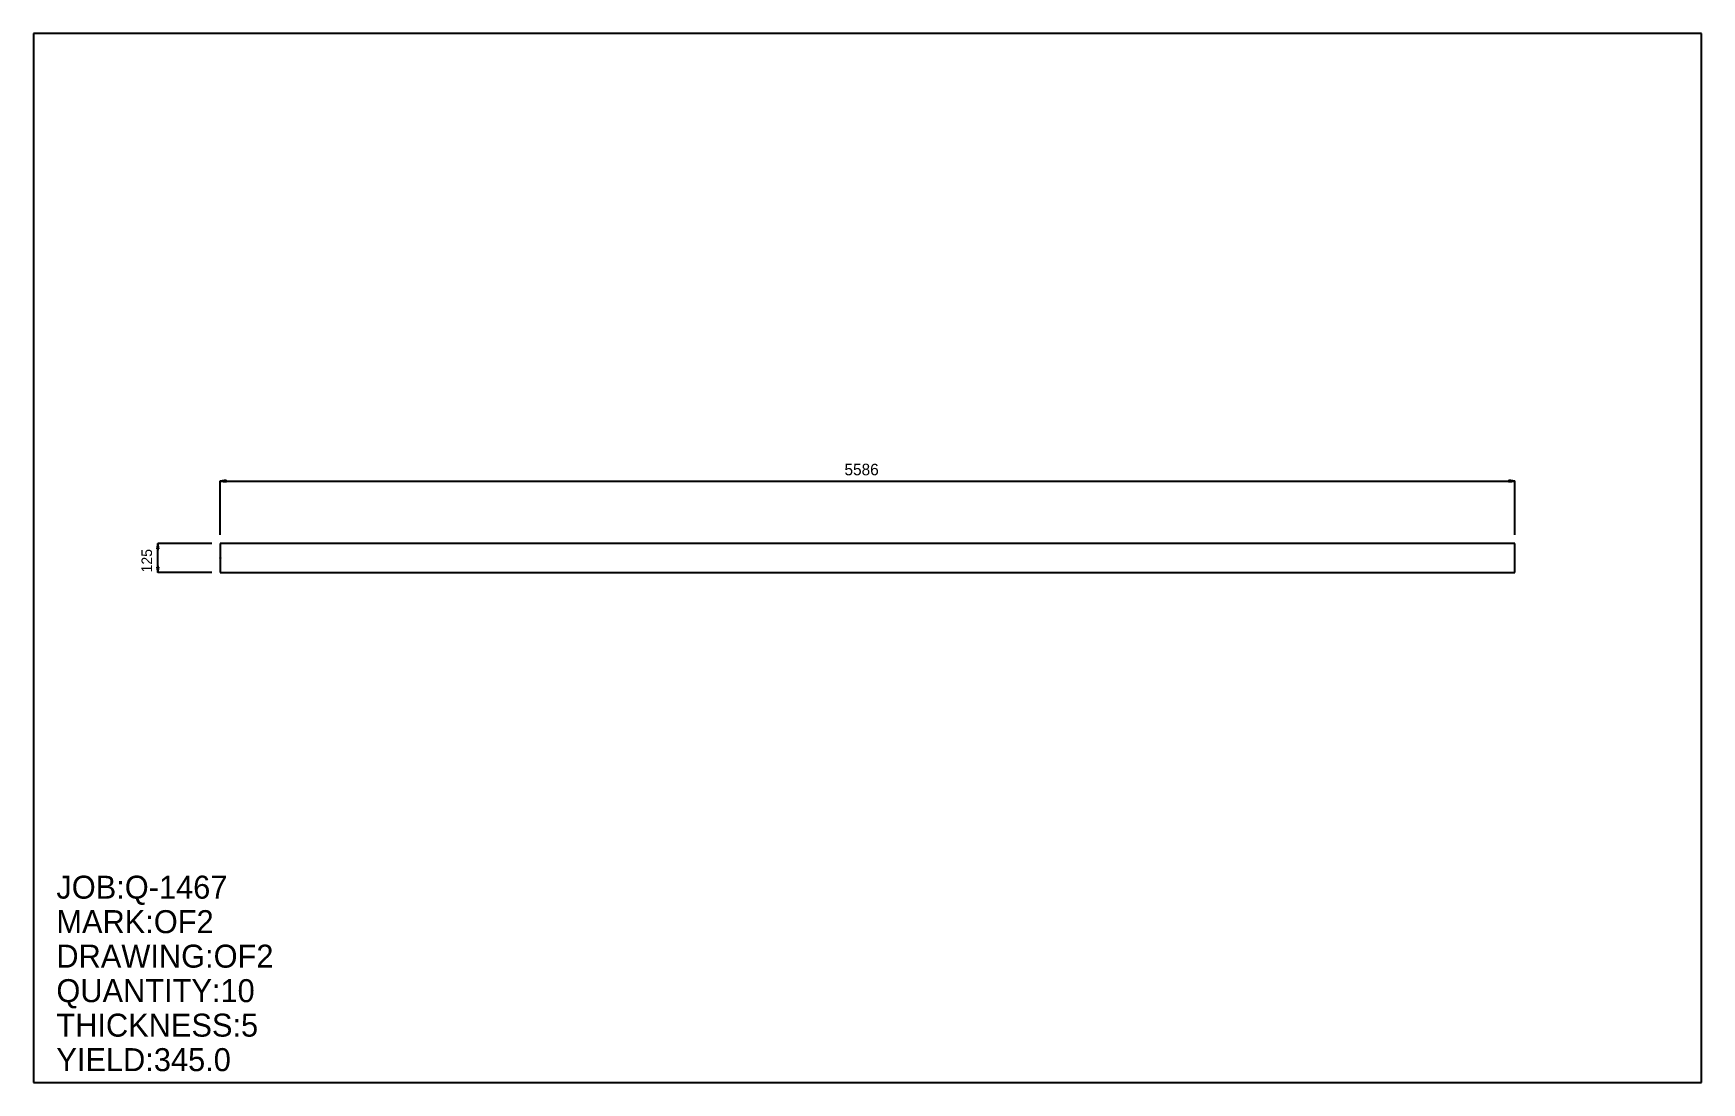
# Model space of a CAD drawing. Extents: x 0 to 7199, y 0 to 4531.
import ezdxf

# ---------------------------------------------------------------- set-up
doc = ezdxf.new("R2010")
doc.units = 0
doc.header["$LTSCALE"] = 0.125
for name, color, linetype in [('2', 7, 'CONTINUOUS'), ('3', 1, 'CONTINUOUS'), ('5', 7, 'CONTINUOUS'), ('6', 6, 'CONTINUOUS')]:
    doc.layers.add(name, color=color, linetype=linetype)

# ---------------------------------------------------------------- blocks, each defined once
blk = doc.blocks.new('ARROW')
at = {"layer": '2', "linetype": 'CONTINUOUS'}
for p, q in [((0, 0), (-1, 0.166667)), ((-1, 0.166667), (-1, -0.166667)), ((-1, -0.166667), (0, 0))]:
    blk.add_line(p, q, dxfattribs=at)
blk = doc.blocks.new('PLATE')
at = {"layer": '3', "linetype": 'CONTINUOUS'}
for p, q in [((0, 0), (0, -125)), ((5585.6919, 0), (0, 0)), ((5585.6919, -125), (5585.6919, 0)), ((0, -125), (5585.6919, -125))]:
    blk.add_line(p, q, dxfattribs=at)
at = {"layer": '5', "linetype": 'CONTINUOUS'}
for p, q in [((-0.1, -62.5), (0.1, -62.5)), ((0, -62.599998), (0, -62.400002))]:
    blk.add_line(p, q, dxfattribs=at)
blk.add_circle((0, -62.5), 0.1, dxfattribs=at)
at = {"layer": '6', "linetype": 'CONTINUOUS'}
for p, q in [((0, 37.237946), (0, 269.9751)), ((0, 269.92511), (5585.6919, 269.92511)), ((5585.6919, 37.237946), (5585.6919, 269.9751)), ((-37.237938, 0.000003), (-269.9751, 0.00002)), ((-269.92511, -124.99998), (-269.92511, 0.00002)), ((-37.237946, -125), (-269.9751, -124.99998))]:
    blk.add_line(p, q, dxfattribs=at)
at = {"layer": '6', "xscale": 24.825296, "yscale": 24.825296, "zscale": 24.825296}
for p, rotation in [((0, 269.92511), 180), ((-269.92511, 0.00002), 90), ((-269.92511, -124.99998), 270)]:
    blk.add_blockref('ARROW', p, dxfattribs=dict(at, rotation=rotation))
blk.add_blockref('ARROW', (5585.6919, 269.92511), dxfattribs=at)
at = {"layer": '5'}
blk.add_text('ZERO', height=0.015, dxfattribs=at).set_placement((0, -62.5))
at = {"layer": '6'}
blk.add_text('5586', height=49.651, dxfattribs=at).set_placement((2693.5447, 294.7504))
blk.add_text('125', height=45.455, rotation=90, dxfattribs=at).set_placement((-294.7504, -124.99998))

msp = doc.modelspace()

# ---------------------------------------------------------------- linework, layer by layer
at = {"layer": '5', "linetype": 'CONTINUOUS'}
for p, q in [((7199.3369, 4530.6167), (0, 4530.6167)), ((0, 4530.6167), (0, 0)), ((7199.3369, 0), (7199.3369, 4530.6167)), ((0, 0), (7199.3369, 0))]:
    msp.add_line(p, q, dxfattribs=at)

# ---------------------------------------------------------------- block references
at = {"layer": '2'}
msp.add_blockref('PLATE', (806.82251, 2327.8083), dxfattribs=at)

# ---------------------------------------------------------------- texts
at = {"layer": '5'}
for s, p in [('JOB:Q-1467', (99.301186, 794.40948)), ('MARK:OF2', (99.301186, 645.4577)), ('DRAWING:OF2', (99.301186, 496.50592)), ('QUANTITY:10', (99.301186, 347.55414)), ('THICKNESS:5', (99.301186, 198.60237)), ('YIELD:345.0', (99.301186, 49.650593))]:
    msp.add_text(s, height=99.301, dxfattribs=at).set_placement(p)

doc.saveas('drawing.dxf')
